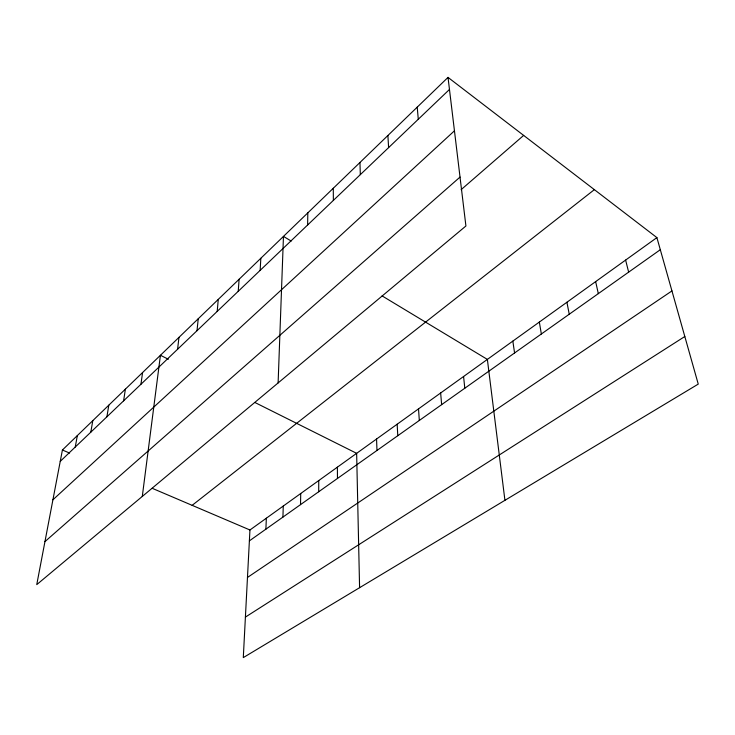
<?xml version="1.0" encoding="UTF-8"?>
<svg xmlns="http://www.w3.org/2000/svg" width="735" height="735" viewBox="0 0 735 735"><rect width="100%" height="100%" fill="white"/><g stroke="black" fill="none" stroke-linecap="round" stroke-linejoin="round"><path stroke-width="1.1" d="M318.696 491.761L318.751 480.552M307.625 224.993L307.818 212.865M300.523 504.633L300.725 493.507M282.929 517.091L283.26 506.047M278.115 382.935L283.462 236.404L291.17 241.043M265.895 529.172L266.346 518.203M656.897 237.607L249.946 529.99L243.294 657.604L698.25 384.102L656.897 237.607L448.019 77.395L62.411 450.004L36.75 584.628L465.916 225.994L448.019 77.395M260.162 270.351L260.824 258.279M238.241 291.29L239.105 279.263M217.211 311.392L218.258 299.402M197.008 330.695L198.229 318.76M177.594 349.244L178.963 337.374M142.287 496.447L160.432 355.281L168.37 359.25M140.936 384.276L142.581 372.526M123.609 400.832L125.382 389.146M106.915 416.782L108.798 405.178M90.809 432.18L92.794 420.64M75.255 447.036L77.34 435.57M60.242 461.378L449.471 89.459M52.92 499.782L454.45 130.821M44.945 541.621L460.027 177.08M461.111 189.676L523.66 135.405M192.147 505.34L594.367 189.639M249.376 540.868L660.315 249.707M247.475 577.453L671.946 290.922M245.407 617.097L684.818 336.501M62.411 450.004L69.586 453.063M152.237 488.316L249.946 529.99M254.843 402.458L356.64 453.33L359.59 587.697M382.081 295.893L487.369 359.406L504.927 500.324M625.623 260.08L628.645 272.152M595.653 281.615L598.318 293.642M566.915 302.26L569.248 314.24M539.334 322.077L541.355 334.002M512.837 341.113L514.573 352.975M463.574 376.504L464.805 388.236M417.223 107.154L418.279 119.263M440.642 392.986L441.643 404.645M418.518 408.871L419.317 420.466M387.896 135.488L388.604 147.625M397.176 424.214L397.773 435.726M376.559 439.025L376.981 450.463M359.957 162.49L360.325 174.636M337.383 467.166L337.475 478.448M333.286 188.252L333.368 200.398"/></g></svg>
